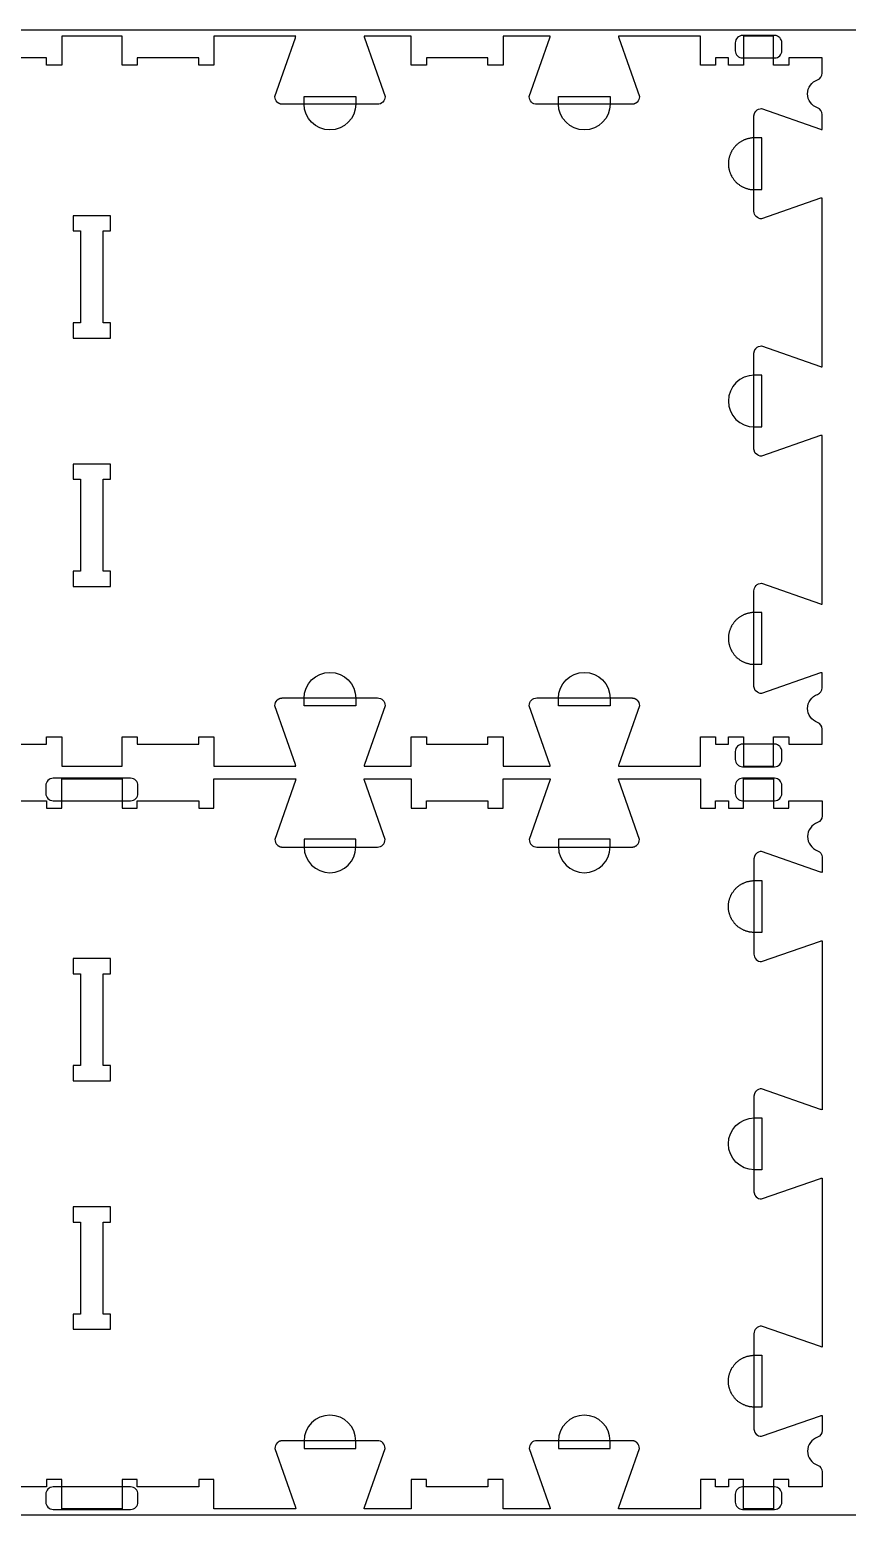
# Model space of a CAD drawing. Extents: x 0 to 4485, y 0 to 10771.
# Drawn here: x 1741 to 2413, y 4349 to 5569 of the extents above; entities that cross this region are included whole.
import ezdxf

# ---------------------------------------------------------------- set-up
doc = ezdxf.new("R2010")
doc.units = 0
for name, color, linetype in [('0_SHEET_SPRUCEPLY_2440X122', 1, 'CONTINUOUS'), ('3_ANYTOOL_CUTTHROUGH_INSID', 4, 'CONTINUOUS'), ('4_ANYTOOL_CUTTHROUGH_OUTSI', 5, 'CONTINUOUS'), ('5_ANYTOOL_HALF_MILL_9MM_IN', 3, 'CONTINUOUS')]:
    doc.layers.add(name, color=color, linetype=linetype)

msp = doc.modelspace()

# ---------------------------------------------------------------- linework, layer by layer
at = {"layer": '0_SHEET_SPRUCEPLY_2440X122'}
msp.add_lwpolyline([(2707.5, 5569.4), (2707.5, 4349.4), (267.5, 4349.4), (267.5, 5569.4)], close=True, dxfattribs=at)
at = {"layer": '3_ANYTOOL_CUTTHROUGH_INSID', "color": 4}
for points in [[(1807.5, 5416.7), (1777.3, 5416.7), (1777.3, 5404.2), (1783.3, 5404.2), (1783.3, 5328.7), (1777.3, 5328.7), (1777.3, 5316.2), (1807.8, 5316.2), (1807.8, 5328.7), (1801.8, 5328.7), (1801.8, 5404.2), (1807.8, 5404.2), (1807.8, 5416.7)], [(1777.5, 5112.2), (1807.8, 5112.2), (1807.8, 5124.7), (1801.8, 5124.7), (1801.8, 5200.2), (1807.8, 5200.2), (1807.8, 5212.7), (1777.3, 5212.7), (1777.3, 5200.2), (1783.3, 5200.2), (1783.3, 5124.7), (1777.3, 5124.7), (1777.3, 5112.2)], [(1777.3, 4806.4), (1777.3, 4794.2), (1783.3, 4794.2), (1783.3, 4718.7), (1777.3, 4718.7), (1777.3, 4706.2), (1807.8, 4706.2), (1807.8, 4718.7), (1801.8, 4718.7), (1801.8, 4794.2), (1807.8, 4794.2), (1807.8, 4806.7), (1777.3, 4806.7)], [(1807.8, 4502.4), (1807.8, 4514.7), (1801.8, 4514.7), (1801.8, 4590.2), (1807.8, 4590.2), (1807.8, 4602.7), (1777.3, 4602.7), (1777.3, 4590.2), (1783.3, 4590.2), (1783.3, 4514.7), (1777.3, 4514.7), (1777.3, 4502.2), (1807.8, 4502.2)]]:
    msp.add_lwpolyline(points, close=True, dxfattribs=at)
at = {"layer": '4_ANYTOOL_CUTTHROUGH_OUTSI', "color": 5}
for points in [[(1704.8, 4982.7), (1755.3, 4982.7), (1755.3, 4988.7), (1767.8, 4988.7), (1767.8, 4964.7), (1817.3, 4964.7), (1817.3, 4988.7), (1829.8, 4988.7), (1829.8, 4982.7), (1880.3, 4982.7), (1880.3, 4988.7), (1892.8, 4988.7), (1892.8, 4964.7), (1960, 4964.7), (1960, 4964.7, 0.061485), (1959.7, 4966.1), (1942.8, 5014.3), (1942.8, 5014.4), (1942.8, 5014.4), (1942.8, 5014.4, -0.198912), (1944.7, 5018.8), (1944.8, 5018.9), (1944.9, 5019), (1945, 5019.1), (1945.1, 5019.2), (1945.2, 5019.3), (1945.4, 5019.4), (1945.5, 5019.5), (1945.6, 5019.6), (1945.7, 5019.7), (1945.9, 5019.8), (1946, 5019.9), (1946.1, 5019.9), (1946.3, 5020), (1946.4, 5020.1), (1946.6, 5020.1), (1946.7, 5020.2), (1946.8, 5020.3), (1947, 5020.3), (1947.1, 5020.4), (1947.3, 5020.4), (1947.4, 5020.4), (1947.6, 5020.5), (1947.7, 5020.5), (1947.9, 5020.6), (1948, 5020.6), (1948.2, 5020.6), (1948.3, 5020.6), (1948.5, 5020.6), (1948.6, 5020.7), (1948.8, 5020.7), (1948.9, 5020.7), (1949.1, 5020.7), (2027.1, 5020.7, -0.414214), (2033.3, 5014.4), (2033.3, 5014.4), (2033.3, 5014.3), (2016.4, 4966.1), (2016.4, 4966.1, 0.061485), (2016.2, 4964.7), (2054.8, 4964.7), (2054.8, 4988.7), (2055, 4988.7), (2067.3, 4988.7), (2067.3, 4982.7), (2117.8, 4982.7), (2117.8, 4988.7), (2130.3, 4988.7), (2130.3, 4964.7), (2168.9, 4964.7), (2168.9, 4964.7, 0.061485), (2168.7, 4966.1), (2151.8, 5014.3), (2151.7, 5014.4), (2151.7, 5014.4), (2151.7, 5014.4, -0.414214), (2158, 5020.7), (2236, 5020.7), (2236.1, 5020.7), (2236.3, 5020.7), (2236.4, 5020.7), (2236.6, 5020.6), (2236.7, 5020.6), (2236.9, 5020.6), (2237, 5020.6), (2237.2, 5020.6), (2237.3, 5020.5), (2237.5, 5020.5), (2237.6, 5020.4), (2237.8, 5020.4), (2237.9, 5020.4), (2238.1, 5020.3), (2238.2, 5020.3), (2238.4, 5020.2), (2238.5, 5020.1), (2238.7, 5020.1), (2238.8, 5020), (2238.9, 5019.9), (2239.1, 5019.9), (2239.2, 5019.8), (2239.3, 5019.7), (2239.5, 5019.6), (2239.6, 5019.5), (2239.7, 5019.4), (2239.8, 5019.3), (2240, 5019.2), (2240.1, 5019.1), (2240.2, 5019), (2240.3, 5018.9), (2240.4, 5018.8, -0.198912), (2242.2, 5014.4), (2242.2, 5014.4), (2242.2, 5014.3), (2225.3, 4966.1), (2225.3, 4966.1, 0.061485), (2225.1, 4964.7), (2292.3, 4964.7), (2292.3, 4988.7), (2304.8, 4988.7), (2304.8, 4982.7), (2315.3, 4982.7), (2315.3, 4988.7), (2327.8, 4988.7), (2327.8, 4964.7), (2352.3, 4964.7), (2352.3, 4988.7), (2364.8, 4988.7), (2364.8, 4982.7), (2392.3, 4982.7), (2392.3, 4995.1), (2392.3, 4995.1, 0.317837), (2388.5, 5000.5, -0.707107), (2388.5, 5023.6, 0.317837), (2392.3, 5029), (2392.3, 5041.4, 0.061485), (2390.9, 5041.2), (2342.6, 5024.3), (2342.6, 5024.3), (2342.5, 5024.3), (2342.5, 5024.3, -0.198912), (2338.1, 5026.1), (2338, 5026.2), (2337.9, 5026.3), (2337.8, 5026.4), (2337.7, 5026.5), (2337.6, 5026.7), (2337.5, 5026.8), (2337.4, 5026.9), (2337.3, 5027), (2337.3, 5027.2), (2337.2, 5027.3), (2337.1, 5027.4), (2337, 5027.6), (2337, 5027.7), (2336.9, 5027.8), (2336.8, 5028), (2336.8, 5028.1), (2336.7, 5028.3), (2336.7, 5028.4), (2336.6, 5028.6), (2336.6, 5028.7), (2336.5, 5028.9), (2336.5, 5029), (2336.4, 5029.2), (2336.4, 5029.3), (2336.4, 5029.5), (2336.4, 5029.6), (2336.3, 5029.8), (2336.3, 5029.9), (2336.3, 5030.1), (2336.3, 5030.2), (2336.3, 5030.4), (2336.3, 5030.5), (2336.3, 5108.5, -0.414214), (2342.5, 5114.8), (2342.6, 5114.8), (2342.6, 5114.8), (2390.9, 5097.9), (2390.9, 5097.9, 0.061485), (2392.3, 5097.6), (2392.3, 5236.3, 0.061485), (2390.9, 5236.1), (2342.6, 5219.2), (2342.6, 5219.2), (2342.5, 5219.2), (2342.5, 5219.2, -0.198912), (2338.1, 5221), (2338, 5221.1), (2337.9, 5221.2), (2337.8, 5221.3), (2337.7, 5221.4), (2337.6, 5221.6), (2337.5, 5221.7), (2337.4, 5221.8), (2337.3, 5221.9), (2337.3, 5222.1), (2337.2, 5222.2), (2337.1, 5222.3), (2337, 5222.5), (2337, 5222.6), (2336.9, 5222.7), (2336.8, 5222.9), (2336.8, 5223), (2336.7, 5223.2), (2336.7, 5223.3), (2336.6, 5223.5), (2336.6, 5223.6), (2336.5, 5223.8), (2336.5, 5223.9), (2336.4, 5224.1), (2336.4, 5224.2), (2336.4, 5224.4), (2336.4, 5224.5), (2336.3, 5224.7), (2336.3, 5224.8), (2336.3, 5225), (2336.3, 5225.1), (2336.3, 5225.3), (2336.3, 5225.4), (2336.3, 5303.4), (2336.3, 5303.6), (2336.3, 5303.7), (2336.3, 5303.9), (2336.3, 5304), (2336.3, 5304.2), (2336.4, 5304.3), (2336.4, 5304.5), (2336.4, 5304.6), (2336.4, 5304.8), (2336.5, 5304.9), (2336.5, 5305.1), (2336.6, 5305.2), (2336.6, 5305.4), (2336.7, 5305.5), (2336.7, 5305.7), (2336.8, 5305.8), (2336.8, 5306), (2336.9, 5306.1), (2337, 5306.2), (2337, 5306.4), (2337.1, 5306.5), (2337.2, 5306.6), (2337.3, 5306.8), (2337.3, 5306.9), (2337.4, 5307), (2337.5, 5307.2), (2337.6, 5307.3), (2337.7, 5307.4), (2337.8, 5307.5), (2337.9, 5307.6), (2338, 5307.7), (2338.1, 5307.8, -0.198912), (2342.5, 5309.7), (2342.6, 5309.7), (2342.6, 5309.7), (2390.9, 5292.8), (2390.9, 5292.8, 0.061485), (2392.3, 5292.5), (2392.3, 5431.2, 0.061485), (2390.9, 5431), (2342.6, 5414.1), (2342.6, 5414.1), (2342.5, 5414.1), (2342.5, 5414.1, -0.414214), (2336.3, 5420.3), (2336.3, 5498.3), (2336.3, 5498.5), (2336.3, 5498.6), (2336.3, 5498.8), (2336.3, 5498.9), (2336.3, 5499.1), (2336.4, 5499.2), (2336.4, 5499.4), (2336.4, 5499.5), (2336.4, 5499.7), (2336.5, 5499.8), (2336.5, 5500), (2336.6, 5500.1), (2336.6, 5500.3), (2336.7, 5500.4), (2336.7, 5500.6), (2336.8, 5500.7), (2336.8, 5500.9), (2336.9, 5501), (2337, 5501.1), (2337, 5501.3), (2337.1, 5501.4), (2337.2, 5501.5), (2337.3, 5501.7), (2337.3, 5501.8), (2337.4, 5501.9), (2337.5, 5502.1), (2337.6, 5502.2), (2337.7, 5502.3), (2337.8, 5502.4), (2337.9, 5502.5), (2338, 5502.6), (2338.1, 5502.7, -0.198912), (2342.5, 5504.6), (2342.6, 5504.6), (2342.6, 5504.6), (2390.9, 5487.7), (2390.9, 5487.7, 0.061485), (2392.3, 5487.4), (2392.3, 5499.8, 0.317837), (2388.5, 5505.2, -0.707107), (2388.5, 5528.3, 0.317837), (2392.3, 5533.8), (2392.3, 5546.2), (2364.8, 5546.2), (2364.8, 5540.2), (2352.3, 5540.2), (2352.3, 5564.2), (2327.8, 5564.2), (2327.8, 5540.2), (2315.3, 5540.2), (2315.3, 5546.2), (2304.8, 5546.2), (2304.8, 5540.2), (2292.3, 5540.2), (2292.3, 5564.2), (2225.1, 5564.2), (2225.1, 5564.2, 0.061485), (2225.3, 5562.8), (2242.2, 5514.5), (2242.2, 5514.5), (2242.2, 5514.4), (2242.2, 5514.4, -0.198912), (2240.4, 5510), (2240.3, 5509.9), (2240.2, 5509.8), (2240.1, 5509.7), (2240, 5509.6), (2239.8, 5509.5), (2239.7, 5509.4), (2239.6, 5509.3), (2239.5, 5509.2), (2239.3, 5509.1), (2239.2, 5509.1), (2239.1, 5509), (2238.9, 5508.9), (2238.8, 5508.8), (2238.7, 5508.8), (2238.5, 5508.7), (2238.4, 5508.6), (2238.2, 5508.6), (2238.1, 5508.5), (2237.9, 5508.5), (2237.8, 5508.4), (2237.6, 5508.4), (2237.5, 5508.4), (2237.3, 5508.3), (2237.2, 5508.3), (2237, 5508.3), (2236.9, 5508.2), (2236.7, 5508.2), (2236.6, 5508.2), (2236.4, 5508.2), (2236.3, 5508.2), (2236.1, 5508.2), (2236, 5508.2), (2158, 5508.2, -0.414214), (2151.7, 5514.4), (2151.7, 5514.5), (2151.8, 5514.5), (2168.7, 5562.8), (2168.7, 5562.8, 0.061485), (2168.9, 5564.2), (2130.3, 5564.2), (2130.3, 5540.2), (2117.8, 5540.2), (2117.8, 5546.2), (2067.3, 5546.2), (2067.3, 5540.2), (2054.8, 5540.2), (2054.8, 5564.2), (2016.2, 5564.2), (2016.2, 5564.2, 0.061485), (2016.4, 5562.8), (2033.3, 5514.5), (2033.3, 5514.5), (2033.3, 5514.4), (2033.3, 5514.4, -0.414214), (2027.1, 5508.2), (1949.1, 5508.2), (1948.9, 5508.2), (1948.8, 5508.2), (1948.6, 5508.2), (1948.5, 5508.2), (1948.3, 5508.2), (1948.2, 5508.2), (1948, 5508.3), (1947.9, 5508.3), (1947.7, 5508.3), (1947.6, 5508.4), (1947.4, 5508.4), (1947.3, 5508.4), (1947.1, 5508.5), (1947, 5508.5), (1946.8, 5508.6), (1946.7, 5508.6), (1946.6, 5508.7), (1946.4, 5508.8), (1946.3, 5508.8), (1946.1, 5508.9), (1946, 5509), (1945.9, 5509.1), (1945.7, 5509.1), (1945.6, 5509.2), (1945.5, 5509.3), (1945.4, 5509.4), (1945.2, 5509.5), (1945.1, 5509.6), (1945, 5509.7), (1944.9, 5509.8), (1944.8, 5509.9), (1944.7, 5510, -0.198912), (1942.8, 5514.4), (1942.8, 5514.5), (1942.8, 5514.5), (1959.7, 5562.8), (1959.7, 5562.8, 0.061485), (1960, 5564.2), (1942.5, 5564.2), (1892.8, 5564.2), (1892.8, 5540.2), (1880.3, 5540.2), (1880.3, 5546.2), (1829.8, 5546.2), (1829.8, 5540.2), (1817.3, 5540.2), (1817.3, 5564.2), (1767.8, 5564.2), (1767.8, 5540.2), (1755.3, 5540.2), (1755.3, 5546.2), (1704.8, 5546.2)], [(1704.8, 4936.2), (1755.3, 4936.2), (1755.3, 4930.2), (1767.8, 4930.2), (1767.8, 4954.2), (1817.3, 4954.2), (1817.3, 4930.2), (1829.8, 4930.2), (1829.8, 4936.2), (1880.3, 4936.2), (1880.3, 4930.2), (1892.8, 4930.2), (1892.8, 4954.2), (1960, 4954.2), (1960, 4954.2, -0.061485), (1959.7, 4952.8), (1942.8, 4904.5), (1942.8, 4904.5), (1942.8, 4904.4), (1942.8, 4904.4, 0.198912), (1944.7, 4900), (1944.8, 4899.9), (1944.9, 4899.8), (1945, 4899.7), (1945.1, 4899.6), (1945.2, 4899.5), (1945.4, 4899.4), (1945.5, 4899.3), (1945.6, 4899.2), (1945.7, 4899.1), (1945.9, 4899.1), (1946, 4899), (1946.1, 4898.9), (1946.3, 4898.8), (1946.4, 4898.8), (1946.6, 4898.7), (1946.7, 4898.6), (1946.8, 4898.6), (1947, 4898.5), (1947.1, 4898.5), (1947.3, 4898.4), (1947.4, 4898.4), (1947.6, 4898.4), (1947.7, 4898.3), (1947.9, 4898.3), (1948, 4898.3), (1948.2, 4898.2), (1948.3, 4898.2), (1948.5, 4898.2), (1948.6, 4898.2), (1948.8, 4898.2), (1948.9, 4898.2), (1949.1, 4898.2), (2027.1, 4898.2, 0.414214), (2033.3, 4904.4), (2033.3, 4904.5), (2033.3, 4904.5), (2016.4, 4952.8), (2016.4, 4952.8, -0.061485), (2016.2, 4954.2), (2054.8, 4954.2), (2054.8, 4930.2), (2067.3, 4930.2), (2067.3, 4936.2), (2117.8, 4936.2), (2117.8, 4930.2), (2130.3, 4930.2), (2130.3, 4954.2), (2168.9, 4954.2), (2168.9, 4954.2, -0.061485), (2168.7, 4952.8), (2151.8, 4904.5), (2151.7, 4904.5), (2151.7, 4904.4), (2151.7, 4904.4, 0.414214), (2158, 4898.2), (2236, 4898.2), (2236.1, 4898.2), (2236.3, 4898.2), (2236.4, 4898.2), (2236.6, 4898.2), (2236.7, 4898.2), (2236.9, 4898.2), (2237, 4898.3), (2237.2, 4898.3), (2237.3, 4898.3), (2237.5, 4898.4), (2237.6, 4898.4), (2237.8, 4898.4), (2237.9, 4898.5), (2238.1, 4898.5), (2238.2, 4898.6), (2238.4, 4898.6), (2238.5, 4898.7), (2238.7, 4898.8), (2238.8, 4898.8), (2238.9, 4898.9), (2239.1, 4899), (2239.2, 4899.1), (2239.3, 4899.1), (2239.5, 4899.2), (2239.6, 4899.3), (2239.7, 4899.4), (2239.8, 4899.5), (2240, 4899.6), (2240.1, 4899.7), (2240.2, 4899.8), (2240.3, 4899.9), (2240.4, 4900, 0.198912), (2242.2, 4904.4), (2242.2, 4904.5), (2242.2, 4904.5), (2225.3, 4952.8), (2225.3, 4952.8, -0.061485), (2225.1, 4954.2), (2292.3, 4954.2), (2292.3, 4930.2), (2292.5, 4930.2), (2304.5, 4930.2), (2304.8, 4930.2), (2304.8, 4936.2), (2315.3, 4936.2), (2315.3, 4930.2), (2327.8, 4930.2), (2327.8, 4954.2), (2352.3, 4954.2), (2352.3, 4930.2), (2364.8, 4930.2), (2364.8, 4936.2), (2392.3, 4936.2), (2392.3, 4923.8), (2392.3, 4923.8, -0.317837), (2388.5, 4918.3, 0.707107), (2388.5, 4895.2, -0.317837), (2392.3, 4889.8), (2392.3, 4877.4, -0.061485), (2390.9, 4877.7), (2342.6, 4894.6), (2342.6, 4894.6), (2342.5, 4894.6), (2342.5, 4894.6, 0.198912), (2338.1, 4892.7), (2338, 4892.6), (2337.9, 4892.5), (2337.8, 4892.4), (2337.7, 4892.3), (2337.6, 4892.2), (2337.5, 4892.1), (2337.4, 4891.9), (2337.3, 4891.8), (2337.3, 4891.7), (2337.2, 4891.5), (2337.1, 4891.4), (2337, 4891.3), (2337, 4891.1), (2336.9, 4891), (2336.8, 4890.9), (2336.8, 4890.7), (2336.7, 4890.6), (2336.7, 4890.4), (2336.6, 4890.3), (2336.6, 4890.1), (2336.5, 4890), (2336.5, 4889.8), (2336.4, 4889.7), (2336.4, 4889.5), (2336.4, 4889.4), (2336.4, 4889.2), (2336.3, 4889.1), (2336.3, 4888.9), (2336.3, 4888.8), (2336.3, 4888.6), (2336.3, 4888.5), (2336.3, 4888.3), (2336.3, 4810.3, 0.414214), (2342.5, 4804.1), (2342.6, 4804.1), (2342.6, 4804.1), (2390.9, 4821), (2390.9, 4821, -0.061485), (2392.3, 4821.2), (2392.3, 4682.5, -0.061485), (2390.9, 4682.8), (2342.6, 4699.7), (2342.6, 4699.7), (2342.5, 4699.7), (2342.5, 4699.7, 0.198912), (2338.1, 4697.8), (2338, 4697.7), (2337.9, 4697.6), (2337.8, 4697.5), (2337.7, 4697.4), (2337.6, 4697.3), (2337.5, 4697.2), (2337.4, 4697), (2337.3, 4696.9), (2337.3, 4696.8), (2337.2, 4696.6), (2337.1, 4696.5), (2337, 4696.4), (2337, 4696.2), (2336.9, 4696.1), (2336.8, 4696), (2336.8, 4695.8), (2336.7, 4695.7), (2336.7, 4695.5), (2336.6, 4695.4), (2336.6, 4695.2), (2336.5, 4695.1), (2336.5, 4694.9), (2336.4, 4694.8), (2336.4, 4694.6), (2336.4, 4694.5), (2336.4, 4694.3), (2336.3, 4694.2), (2336.3, 4694), (2336.3, 4693.9), (2336.3, 4693.7), (2336.3, 4693.6), (2336.3, 4693.4), (2336.3, 4615.4), (2336.3, 4615.3), (2336.3, 4615.1), (2336.3, 4615), (2336.3, 4614.8), (2336.3, 4614.7), (2336.4, 4614.5), (2336.4, 4614.4), (2336.4, 4614.2), (2336.4, 4614.1), (2336.5, 4613.9), (2336.5, 4613.8), (2336.6, 4613.6), (2336.6, 4613.5), (2336.7, 4613.3), (2336.7, 4613.2), (2336.8, 4613), (2336.8, 4612.9), (2336.9, 4612.7), (2337, 4612.6), (2337, 4612.5), (2337.1, 4612.3), (2337.2, 4612.2), (2337.3, 4612.1), (2337.3, 4611.9), (2337.4, 4611.8), (2337.5, 4611.7), (2337.6, 4611.6), (2337.7, 4611.4), (2337.8, 4611.3), (2337.9, 4611.2), (2338, 4611.1), (2338.1, 4611, 0.198912), (2342.5, 4609.2), (2342.6, 4609.2), (2342.6, 4609.2), (2390.9, 4626.1), (2390.9, 4626.1, -0.061485), (2392.3, 4626.3), (2392.3, 4487.6, -0.061485), (2390.9, 4487.9), (2342.6, 4504.8), (2342.6, 4504.8), (2342.5, 4504.8), (2342.5, 4504.8, 0.414214), (2336.3, 4498.5), (2336.3, 4420.5), (2336.3, 4420.4), (2336.3, 4420.2), (2336.3, 4420.1), (2336.3, 4419.9), (2336.3, 4419.8), (2336.4, 4419.6), (2336.4, 4419.5), (2336.4, 4419.3), (2336.4, 4419.2), (2336.5, 4419), (2336.5, 4418.9), (2336.6, 4418.7), (2336.6, 4418.6), (2336.7, 4418.4), (2336.7, 4418.3), (2336.8, 4418.1), (2336.8, 4418), (2336.9, 4417.8), (2337, 4417.7), (2337, 4417.6), (2337.1, 4417.4), (2337.2, 4417.3), (2337.3, 4417.2), (2337.3, 4417), (2337.4, 4416.9), (2337.5, 4416.8), (2337.6, 4416.7), (2337.7, 4416.5), (2337.8, 4416.4), (2337.9, 4416.3), (2338, 4416.2), (2338.1, 4416.1, 0.198912), (2342.5, 4414.3), (2342.6, 4414.3), (2342.6, 4414.3), (2390.9, 4431.2), (2390.9, 4431.2, -0.061485), (2392.3, 4431.4), (2392.3, 4419, -0.317837), (2388.5, 4413.6, 0.707107), (2388.5, 4390.5, -0.317837), (2392.3, 4385.1), (2392.3, 4372.7), (2364.8, 4372.7), (2364.8, 4378.7), (2352.3, 4378.7), (2352.3, 4354.7), (2327.8, 4354.7), (2327.8, 4378.7), (2315.3, 4378.7), (2315.3, 4372.7), (2304.8, 4372.7), (2304.8, 4378.7), (2292.5, 4378.7), (2292.3, 4378.7), (2292.3, 4354.7), (2225.1, 4354.7), (2225.1, 4354.7, -0.061485), (2225.3, 4356.1), (2242.2, 4404.3), (2242.2, 4404.4), (2242.2, 4404.4), (2242.2, 4404.4, 0.198912), (2240.4, 4408.8), (2240.3, 4408.9), (2240.2, 4409), (2240.1, 4409.1), (2240, 4409.2), (2239.8, 4409.3), (2239.7, 4409.4), (2239.6, 4409.5), (2239.5, 4409.6), (2239.3, 4409.7), (2239.2, 4409.8), (2239.1, 4409.9), (2238.9, 4409.9), (2238.8, 4410), (2238.7, 4410.1), (2238.5, 4410.1), (2238.4, 4410.2), (2238.2, 4410.3), (2238.1, 4410.3), (2237.9, 4410.4), (2237.8, 4410.4), (2237.6, 4410.4), (2237.5, 4410.5), (2237.3, 4410.5), (2237.2, 4410.6), (2237, 4410.6), (2236.9, 4410.6), (2236.7, 4410.6), (2236.6, 4410.6), (2236.4, 4410.7), (2236.3, 4410.7), (2236.1, 4410.7), (2236, 4410.7), (2158, 4410.7, 0.414214), (2151.7, 4404.4), (2151.7, 4404.4), (2151.8, 4404.3), (2168.7, 4356.1), (2168.7, 4356.1, -0.061485), (2168.9, 4354.7), (2130.3, 4354.7), (2130.3, 4378.7), (2117.8, 4378.7), (2117.8, 4372.7), (2067.3, 4372.7), (2067.3, 4378.7), (2054.8, 4378.7), (2054.8, 4354.7), (2016.2, 4354.7), (2016.2, 4354.7, -0.061485), (2016.4, 4356.1), (2033.3, 4404.3), (2033.3, 4404.4), (2033.3, 4404.4), (2033.3, 4404.4, 0.414214), (2027.1, 4410.7), (1949.1, 4410.7), (1948.9, 4410.7), (1948.8, 4410.7), (1948.6, 4410.7), (1948.5, 4410.6), (1948.3, 4410.6), (1948.2, 4410.6), (1948, 4410.6), (1947.9, 4410.6), (1947.7, 4410.5), (1947.6, 4410.5), (1947.4, 4410.4), (1947.3, 4410.4), (1947.1, 4410.4), (1947, 4410.3), (1946.8, 4410.3), (1946.7, 4410.2), (1946.6, 4410.1), (1946.4, 4410.1), (1946.3, 4410), (1946.1, 4409.9), (1946, 4409.9), (1945.9, 4409.8), (1945.7, 4409.7), (1945.6, 4409.6), (1945.5, 4409.5), (1945.4, 4409.4), (1945.2, 4409.3), (1945.1, 4409.2), (1945, 4409.1), (1944.9, 4409), (1944.8, 4408.9), (1944.7, 4408.8, 0.198912), (1942.8, 4404.4), (1942.8, 4404.4), (1942.8, 4404.3), (1959.7, 4356.1), (1959.7, 4356.1, -0.061485), (1960, 4354.7), (1942.5, 4354.7), (1892.8, 4354.7), (1892.8, 4378.7), (1880.3, 4378.7), (1880.3, 4372.7), (1829.8, 4372.7), (1829.8, 4378.7), (1817.3, 4378.7), (1817.3, 4354.7), (1767.8, 4354.7), (1767.8, 4378.7), (1755.3, 4378.7), (1755.3, 4372.7), (1704.8, 4372.7)]]:
    msp.add_lwpolyline(points, format="xyb", dxfattribs=at)
at = {"layer": '5_ANYTOOL_HALF_MILL_9MM_IN'}
for points in [[(2326.9, 5564.7, 0.414214), (2320.9, 5558.7), (2320.9, 5552.2, 0.414214), (2326.9, 5546.2), (2353.2, 5546.2, 0.414214), (2359.2, 5552.2), (2359.2, 5558.7, 0.414214), (2353.2, 5564.7)], [(2009.3, 5508.4, -1), (1966.8, 5508.4), (1966.8, 5508.7), (1966.8, 5514.7), (2009.3, 5514.7), (2009.3, 5508.7), (2009.3, 5508.4)], [(2218.2, 5508.4, -1), (2175.7, 5508.4), (2175.7, 5508.7), (2175.7, 5514.7), (2218.2, 5514.7), (2218.2, 5508.7), (2218.2, 5508.4)], [(2336.5, 5285.7, 1), (2336.5, 5243.2), (2336.8, 5243.2), (2342.8, 5243.2), (2342.8, 5285.7), (2336.8, 5285.7), (2336.5, 5285.7)], [(1966.8, 5020.4, -1), (2009.3, 5020.4), (2009.3, 5020.2), (2009.3, 5014.2), (1966.8, 5014.2), (1966.8, 5020.2), (1966.8, 5020.4)], [(2175.7, 5020.4, -1), (2218.2, 5020.4), (2218.2, 5020.2), (2218.2, 5014.2), (2175.7, 5014.2), (2175.7, 5020.2), (2175.7, 5020.4)], [(2326.9, 4982.7, 0.414214), (2320.9, 4976.7), (2320.9, 4970.2, 0.414214), (2326.9, 4964.2), (2353.2, 4964.2, 0.414214), (2359.2, 4970.2), (2359.2, 4976.7, 0.414214), (2353.2, 4982.7)], [(1760.7, 4954.7, 0.414214), (1754.7, 4948.7), (1754.7, 4942.2, 0.414214), (1760.7, 4936.2), (1824.4, 4936.2, 0.414214), (1830.4, 4942.2), (1830.4, 4948.7, 0.414214), (1824.4, 4954.7)], [(2326.9, 4954.7, 0.414214), (2320.9, 4948.7), (2320.9, 4942.2, 0.414214), (2326.9, 4936.2), (2353.2, 4936.2, 0.414214), (2359.2, 4942.2), (2359.2, 4948.7, 0.414214), (2353.2, 4954.7)], [(1966.8, 4898.4, 1), (2009.3, 4898.4), (2009.3, 4898.7), (2009.3, 4904.7), (1966.8, 4904.7), (1966.8, 4898.7), (1966.8, 4898.4)], [(2175.7, 4898.4, 1), (2218.2, 4898.4), (2218.2, 4898.7), (2218.2, 4904.7), (2175.7, 4904.7), (2175.7, 4898.7), (2175.7, 4898.4)], [(2336.5, 4633.2, -1), (2336.5, 4675.7), (2336.8, 4675.7), (2342.8, 4675.7), (2342.8, 4633.2), (2336.8, 4633.2), (2336.5, 4633.2)], [(2009.3, 4410.4, 1), (1966.8, 4410.4), (1966.8, 4410.2), (1966.8, 4404.2), (2009.3, 4404.2), (2009.3, 4410.2), (2009.3, 4410.4)], [(2218.2, 4410.4, 1), (2175.7, 4410.4), (2175.7, 4410.2), (2175.7, 4404.2), (2218.2, 4404.2), (2218.2, 4410.2), (2218.2, 4410.4)], [(1760.7, 4372.7, 0.414214), (1754.7, 4366.7), (1754.7, 4360.2, 0.414214), (1760.7, 4354.2), (1824.4, 4354.2, 0.414214), (1830.4, 4360.2), (1830.4, 4366.7, 0.414214), (1824.4, 4372.7)], [(2326.9, 4372.7, 0.414214), (2320.9, 4366.7), (2320.9, 4360.2, 0.414214), (2326.9, 4354.2), (2353.2, 4354.2, 0.414214), (2359.2, 4360.2), (2359.2, 4366.7, 0.414214), (2353.2, 4372.7)]]:
    msp.add_lwpolyline(points, format="xyb", close=True, dxfattribs=at)
for points in [[(2336.5, 5480.6), (2336.1, 5480.6), (2335.6, 5480.6), (2335.1, 5480.5), (2334.6, 5480.5), (2334.1, 5480.4), (2333.7, 5480.4), (2333.2, 5480.3), (2332.7, 5480.2), (2332.2, 5480.1), (2331.7, 5480), (2331.2, 5479.9), (2330.7, 5479.8), (2330.2, 5479.6), (2329.7, 5479.4), (2329.2, 5479.3), (2328.7, 5479.1), (2328.2, 5478.9), (2327.7, 5478.7), (2327.3, 5478.4), (2326.8, 5478.2), (2326.3, 5477.9), (2325.8, 5477.7), (2325.4, 5477.4), (2324.9, 5477.1), (2324.5, 5476.8), (2324, 5476.5), (2323.6, 5476.2), (2323.1, 5475.8), (2322.7, 5475.5), (2322.3, 5475.1), (2321.9, 5474.7), (2321.5, 5474.3), (2321.1, 5474), (2320.8, 5473.6), (2320.4, 5473.1), (2320, 5472.7), (2319.7, 5472.3), (2319.4, 5471.8), (2319.1, 5471.4), (2318.8, 5471), (2318.5, 5470.5), (2318.2, 5470), (2317.9, 5469.6), (2317.7, 5469.1), (2317.4, 5468.6), (2317.2, 5468.1), (2317, 5467.6), (2316.8, 5467.1), (2316.6, 5466.7), (2316.4, 5466.2), (2316.3, 5465.7), (2316.1, 5465.2), (2316, 5464.7), (2315.8, 5464.2), (2315.7, 5463.7), (2315.6, 5463.2), (2315.6, 5462.7), (2315.5, 5462.2), (2315.4, 5461.7), (2315.4, 5461.2), (2315.3, 5460.7), (2315.3, 5460.3), (2315.3, 5459.8), (2315.3, 5459.3), (2315.3, 5458.9), (2315.3, 5458.4), (2315.3, 5457.9), (2315.4, 5457.4), (2315.4, 5456.9), (2315.5, 5456.4), (2315.6, 5455.9), (2315.6, 5455.5), (2315.7, 5455), (2315.8, 5454.5), (2316, 5454), (2316.1, 5453.5), (2316.3, 5453), (2316.4, 5452.5), (2316.6, 5452), (2316.8, 5451.5), (2317, 5451), (2317.2, 5450.5), (2317.4, 5450), (2317.7, 5449.6), (2317.9, 5449.1), (2318.2, 5448.6), (2318.5, 5448.2), (2318.8, 5447.7), (2319.1, 5447.2), (2319.4, 5446.8), (2319.7, 5446.4), (2320, 5445.9), (2320.4, 5445.5), (2320.8, 5445.1), (2321.1, 5444.7), (2321.5, 5444.3), (2321.9, 5443.9), (2322.3, 5443.5), (2322.7, 5443.2), (2323.1, 5442.8), (2323.6, 5442.5), (2324, 5442.2), (2324.5, 5441.8), (2324.9, 5441.5), (2325.4, 5441.2), (2325.8, 5441), (2326.3, 5440.7), (2326.8, 5440.4), (2327.3, 5440.2), (2327.7, 5440), (2328.2, 5439.8), (2328.7, 5439.6), (2329.2, 5439.4), (2329.7, 5439.2), (2330.2, 5439), (2330.7, 5438.9), (2331.2, 5438.8), (2331.7, 5438.6), (2332.2, 5438.5), (2332.7, 5438.4), (2333.2, 5438.3), (2333.7, 5438.3), (2334.1, 5438.2), (2334.6, 5438.2), (2335.1, 5438.1), (2335.6, 5438.1), (2336.1, 5438.1), (2336.5, 5438.1), (2336.8, 5438.1), (2342.8, 5438.1), (2342.8, 5480.6), (2336.8, 5480.6), (2336.5, 5480.6)], [(2336.5, 5090.8), (2336.1, 5090.8), (2335.6, 5090.8), (2335.1, 5090.7), (2334.6, 5090.7), (2334.1, 5090.6), (2333.7, 5090.6), (2333.2, 5090.5), (2332.7, 5090.4), (2332.2, 5090.3), (2331.7, 5090.2), (2331.2, 5090.1), (2330.7, 5090), (2330.2, 5089.8), (2329.7, 5089.6), (2329.2, 5089.5), (2328.7, 5089.3), (2328.2, 5089.1), (2327.7, 5088.9), (2327.3, 5088.6), (2326.8, 5088.4), (2326.3, 5088.1), (2325.8, 5087.9), (2325.4, 5087.6), (2324.9, 5087.3), (2324.5, 5087), (2324, 5086.7), (2323.6, 5086.4), (2323.1, 5086), (2322.7, 5085.7), (2322.3, 5085.3), (2321.9, 5084.9), (2321.5, 5084.5), (2321.1, 5084.2), (2320.8, 5083.8), (2320.4, 5083.3), (2320, 5082.9), (2319.7, 5082.5), (2319.4, 5082), (2319.1, 5081.6), (2318.8, 5081.2), (2318.5, 5080.7), (2318.2, 5080.2), (2317.9, 5079.8), (2317.7, 5079.3), (2317.4, 5078.8), (2317.2, 5078.3), (2317, 5077.8), (2316.8, 5077.3), (2316.6, 5076.9), (2316.4, 5076.4), (2316.3, 5075.9), (2316.1, 5075.4), (2316, 5074.9), (2315.8, 5074.4), (2315.7, 5073.9), (2315.6, 5073.4), (2315.6, 5072.9), (2315.5, 5072.4), (2315.4, 5071.9), (2315.4, 5071.4), (2315.3, 5070.9), (2315.3, 5070.5), (2315.3, 5070), (2315.3, 5069.5), (2315.3, 5069.1), (2315.3, 5068.6), (2315.3, 5068.1), (2315.4, 5067.6), (2315.4, 5067.1), (2315.5, 5066.6), (2315.6, 5066.1), (2315.6, 5065.7), (2315.7, 5065.2), (2315.8, 5064.7), (2316, 5064.2), (2316.1, 5063.7), (2316.3, 5063.2), (2316.4, 5062.7), (2316.6, 5062.2), (2316.8, 5061.7), (2317, 5061.2), (2317.2, 5060.7), (2317.4, 5060.2), (2317.7, 5059.8), (2317.9, 5059.3), (2318.2, 5058.8), (2318.5, 5058.4), (2318.8, 5057.9), (2319.1, 5057.4), (2319.4, 5057), (2319.7, 5056.6), (2320, 5056.1), (2320.4, 5055.7), (2320.8, 5055.3), (2321.1, 5054.9), (2321.5, 5054.5), (2321.9, 5054.1), (2322.3, 5053.7), (2322.7, 5053.4), (2323.1, 5053), (2323.6, 5052.7), (2324, 5052.4), (2324.5, 5052), (2324.9, 5051.7), (2325.4, 5051.4), (2325.8, 5051.2), (2326.3, 5050.9), (2326.8, 5050.6), (2327.3, 5050.4), (2327.7, 5050.2), (2328.2, 5050), (2328.7, 5049.8), (2329.2, 5049.6), (2329.7, 5049.4), (2330.2, 5049.2), (2330.7, 5049.1), (2331.2, 5049), (2331.7, 5048.8), (2332.2, 5048.7), (2332.7, 5048.6), (2333.2, 5048.5), (2333.7, 5048.5), (2334.1, 5048.4), (2334.6, 5048.4), (2335.1, 5048.3), (2335.6, 5048.3), (2336.1, 5048.3), (2336.5, 5048.3), (2336.8, 5048.3), (2342.8, 5048.3), (2342.8, 5090.8), (2336.8, 5090.8), (2336.5, 5090.8)], [(2336.5, 4828.1), (2336.1, 4828.1), (2335.6, 4828.1), (2335.1, 4828.1), (2334.6, 4828.2), (2334.1, 4828.2), (2333.7, 4828.3), (2333.2, 4828.3), (2332.7, 4828.4), (2332.2, 4828.5), (2331.7, 4828.6), (2331.2, 4828.8), (2330.7, 4828.9), (2330.2, 4829), (2329.7, 4829.2), (2329.2, 4829.4), (2328.7, 4829.6), (2328.2, 4829.8), (2327.7, 4830), (2327.3, 4830.2), (2326.8, 4830.4), (2326.3, 4830.7), (2325.8, 4831), (2325.4, 4831.2), (2324.9, 4831.5), (2324.5, 4831.8), (2324, 4832.2), (2323.6, 4832.5), (2323.1, 4832.8), (2322.7, 4833.2), (2322.3, 4833.5), (2321.9, 4833.9), (2321.5, 4834.3), (2321.1, 4834.7), (2320.8, 4835.1), (2320.4, 4835.5), (2320, 4835.9), (2319.7, 4836.4), (2319.4, 4836.8), (2319.1, 4837.2), (2318.8, 4837.7), (2318.5, 4838.2), (2318.2, 4838.6), (2317.9, 4839.1), (2317.7, 4839.6), (2317.4, 4840), (2317.2, 4840.5), (2317, 4841), (2316.8, 4841.5), (2316.6, 4842), (2316.4, 4842.5), (2316.3, 4843), (2316.1, 4843.5), (2316, 4844), (2315.8, 4844.5), (2315.7, 4845), (2315.6, 4845.5), (2315.6, 4845.9), (2315.5, 4846.4), (2315.4, 4846.9), (2315.4, 4847.4), (2315.3, 4847.9), (2315.3, 4848.4), (2315.3, 4848.9), (2315.3, 4849.3), (2315.3, 4849.8), (2315.3, 4850.3), (2315.3, 4850.7), (2315.4, 4851.2), (2315.4, 4851.7), (2315.5, 4852.2), (2315.6, 4852.7), (2315.6, 4853.2), (2315.7, 4853.7), (2315.8, 4854.2), (2316, 4854.7), (2316.1, 4855.2), (2316.3, 4855.7), (2316.4, 4856.2), (2316.6, 4856.7), (2316.8, 4857.1), (2317, 4857.6), (2317.2, 4858.1), (2317.4, 4858.6), (2317.7, 4859.1), (2317.9, 4859.6), (2318.2, 4860), (2318.5, 4860.5), (2318.8, 4861), (2319.1, 4861.4), (2319.4, 4861.8), (2319.7, 4862.3), (2320, 4862.7), (2320.4, 4863.1), (2320.8, 4863.6), (2321.1, 4864), (2321.5, 4864.3), (2321.9, 4864.7), (2322.3, 4865.1), (2322.7, 4865.5), (2323.1, 4865.8), (2323.6, 4866.2), (2324, 4866.5), (2324.5, 4866.8), (2324.9, 4867.1), (2325.4, 4867.4), (2325.8, 4867.7), (2326.3, 4867.9), (2326.8, 4868.2), (2327.3, 4868.4), (2327.7, 4868.7), (2328.2, 4868.9), (2328.7, 4869.1), (2329.2, 4869.3), (2329.7, 4869.4), (2330.2, 4869.6), (2330.7, 4869.8), (2331.2, 4869.9), (2331.7, 4870), (2332.2, 4870.1), (2332.7, 4870.2), (2333.2, 4870.3), (2333.7, 4870.4), (2334.1, 4870.4), (2334.6, 4870.5), (2335.1, 4870.5), (2335.6, 4870.6), (2336.1, 4870.6), (2336.5, 4870.6), (2336.8, 4870.6), (2342.8, 4870.6), (2342.8, 4828.1), (2336.8, 4828.1), (2336.5, 4828.1)], [(2336.5, 4438.3), (2336.1, 4438.3), (2335.6, 4438.3), (2335.1, 4438.3), (2334.6, 4438.4), (2334.1, 4438.4), (2333.7, 4438.5), (2333.2, 4438.5), (2332.7, 4438.6), (2332.2, 4438.7), (2331.7, 4438.8), (2331.2, 4439), (2330.7, 4439.1), (2330.2, 4439.2), (2329.7, 4439.4), (2329.2, 4439.6), (2328.7, 4439.8), (2328.2, 4440), (2327.7, 4440.2), (2327.3, 4440.4), (2326.8, 4440.6), (2326.3, 4440.9), (2325.8, 4441.2), (2325.4, 4441.4), (2324.9, 4441.7), (2324.5, 4442), (2324, 4442.4), (2323.6, 4442.7), (2323.1, 4443), (2322.7, 4443.4), (2322.3, 4443.7), (2321.9, 4444.1), (2321.5, 4444.5), (2321.1, 4444.9), (2320.8, 4445.3), (2320.4, 4445.7), (2320, 4446.1), (2319.7, 4446.6), (2319.4, 4447), (2319.1, 4447.4), (2318.8, 4447.9), (2318.5, 4448.4), (2318.2, 4448.8), (2317.9, 4449.3), (2317.7, 4449.8), (2317.4, 4450.2), (2317.2, 4450.7), (2317, 4451.2), (2316.8, 4451.7), (2316.6, 4452.2), (2316.4, 4452.7), (2316.3, 4453.2), (2316.1, 4453.7), (2316, 4454.2), (2315.8, 4454.7), (2315.7, 4455.2), (2315.6, 4455.7), (2315.6, 4456.1), (2315.5, 4456.6), (2315.4, 4457.1), (2315.4, 4457.6), (2315.3, 4458.1), (2315.3, 4458.6), (2315.3, 4459.1), (2315.3, 4459.5), (2315.3, 4460), (2315.3, 4460.5), (2315.3, 4460.9), (2315.4, 4461.4), (2315.4, 4461.9), (2315.5, 4462.4), (2315.6, 4462.9), (2315.6, 4463.4), (2315.7, 4463.9), (2315.8, 4464.4), (2316, 4464.9), (2316.1, 4465.4), (2316.3, 4465.9), (2316.4, 4466.4), (2316.6, 4466.9), (2316.8, 4467.3), (2317, 4467.8), (2317.2, 4468.3), (2317.4, 4468.8), (2317.7, 4469.3), (2317.9, 4469.8), (2318.2, 4470.2), (2318.5, 4470.7), (2318.8, 4471.2), (2319.1, 4471.6), (2319.4, 4472), (2319.7, 4472.5), (2320, 4472.9), (2320.4, 4473.3), (2320.8, 4473.8), (2321.1, 4474.2), (2321.5, 4474.5), (2321.9, 4474.9), (2322.3, 4475.3), (2322.7, 4475.7), (2323.1, 4476), (2323.6, 4476.4), (2324, 4476.7), (2324.5, 4477), (2324.9, 4477.3), (2325.4, 4477.6), (2325.8, 4477.9), (2326.3, 4478.1), (2326.8, 4478.4), (2327.3, 4478.6), (2327.7, 4478.9), (2328.2, 4479.1), (2328.7, 4479.3), (2329.2, 4479.5), (2329.7, 4479.6), (2330.2, 4479.8), (2330.7, 4480), (2331.2, 4480.1), (2331.7, 4480.2), (2332.2, 4480.3), (2332.7, 4480.4), (2333.2, 4480.5), (2333.7, 4480.6), (2334.1, 4480.6), (2334.6, 4480.7), (2335.1, 4480.7), (2335.6, 4480.8), (2336.1, 4480.8), (2336.5, 4480.8), (2336.8, 4480.8), (2342.8, 4480.8), (2342.8, 4438.3), (2336.8, 4438.3), (2336.5, 4438.3)]]:
    msp.add_lwpolyline(points, close=True, dxfattribs=at)

doc.saveas('drawing.dxf')
